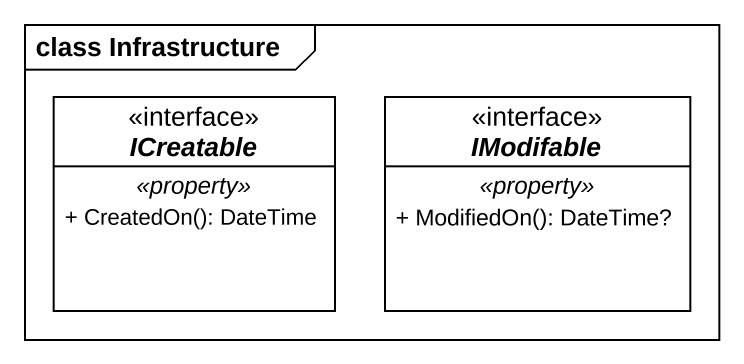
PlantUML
@startuml
mainframe class Infrastructure
hide circle
hide empty members
skinparam classAttributeIconSize 0
interface ICreatable {
  .. <<property>> ..
  + CreatedOn(): DateTime
}
interface IModifable {
  .. <<property>> ..
  + ModifiedOn(): DateTime?
}
@enduml
